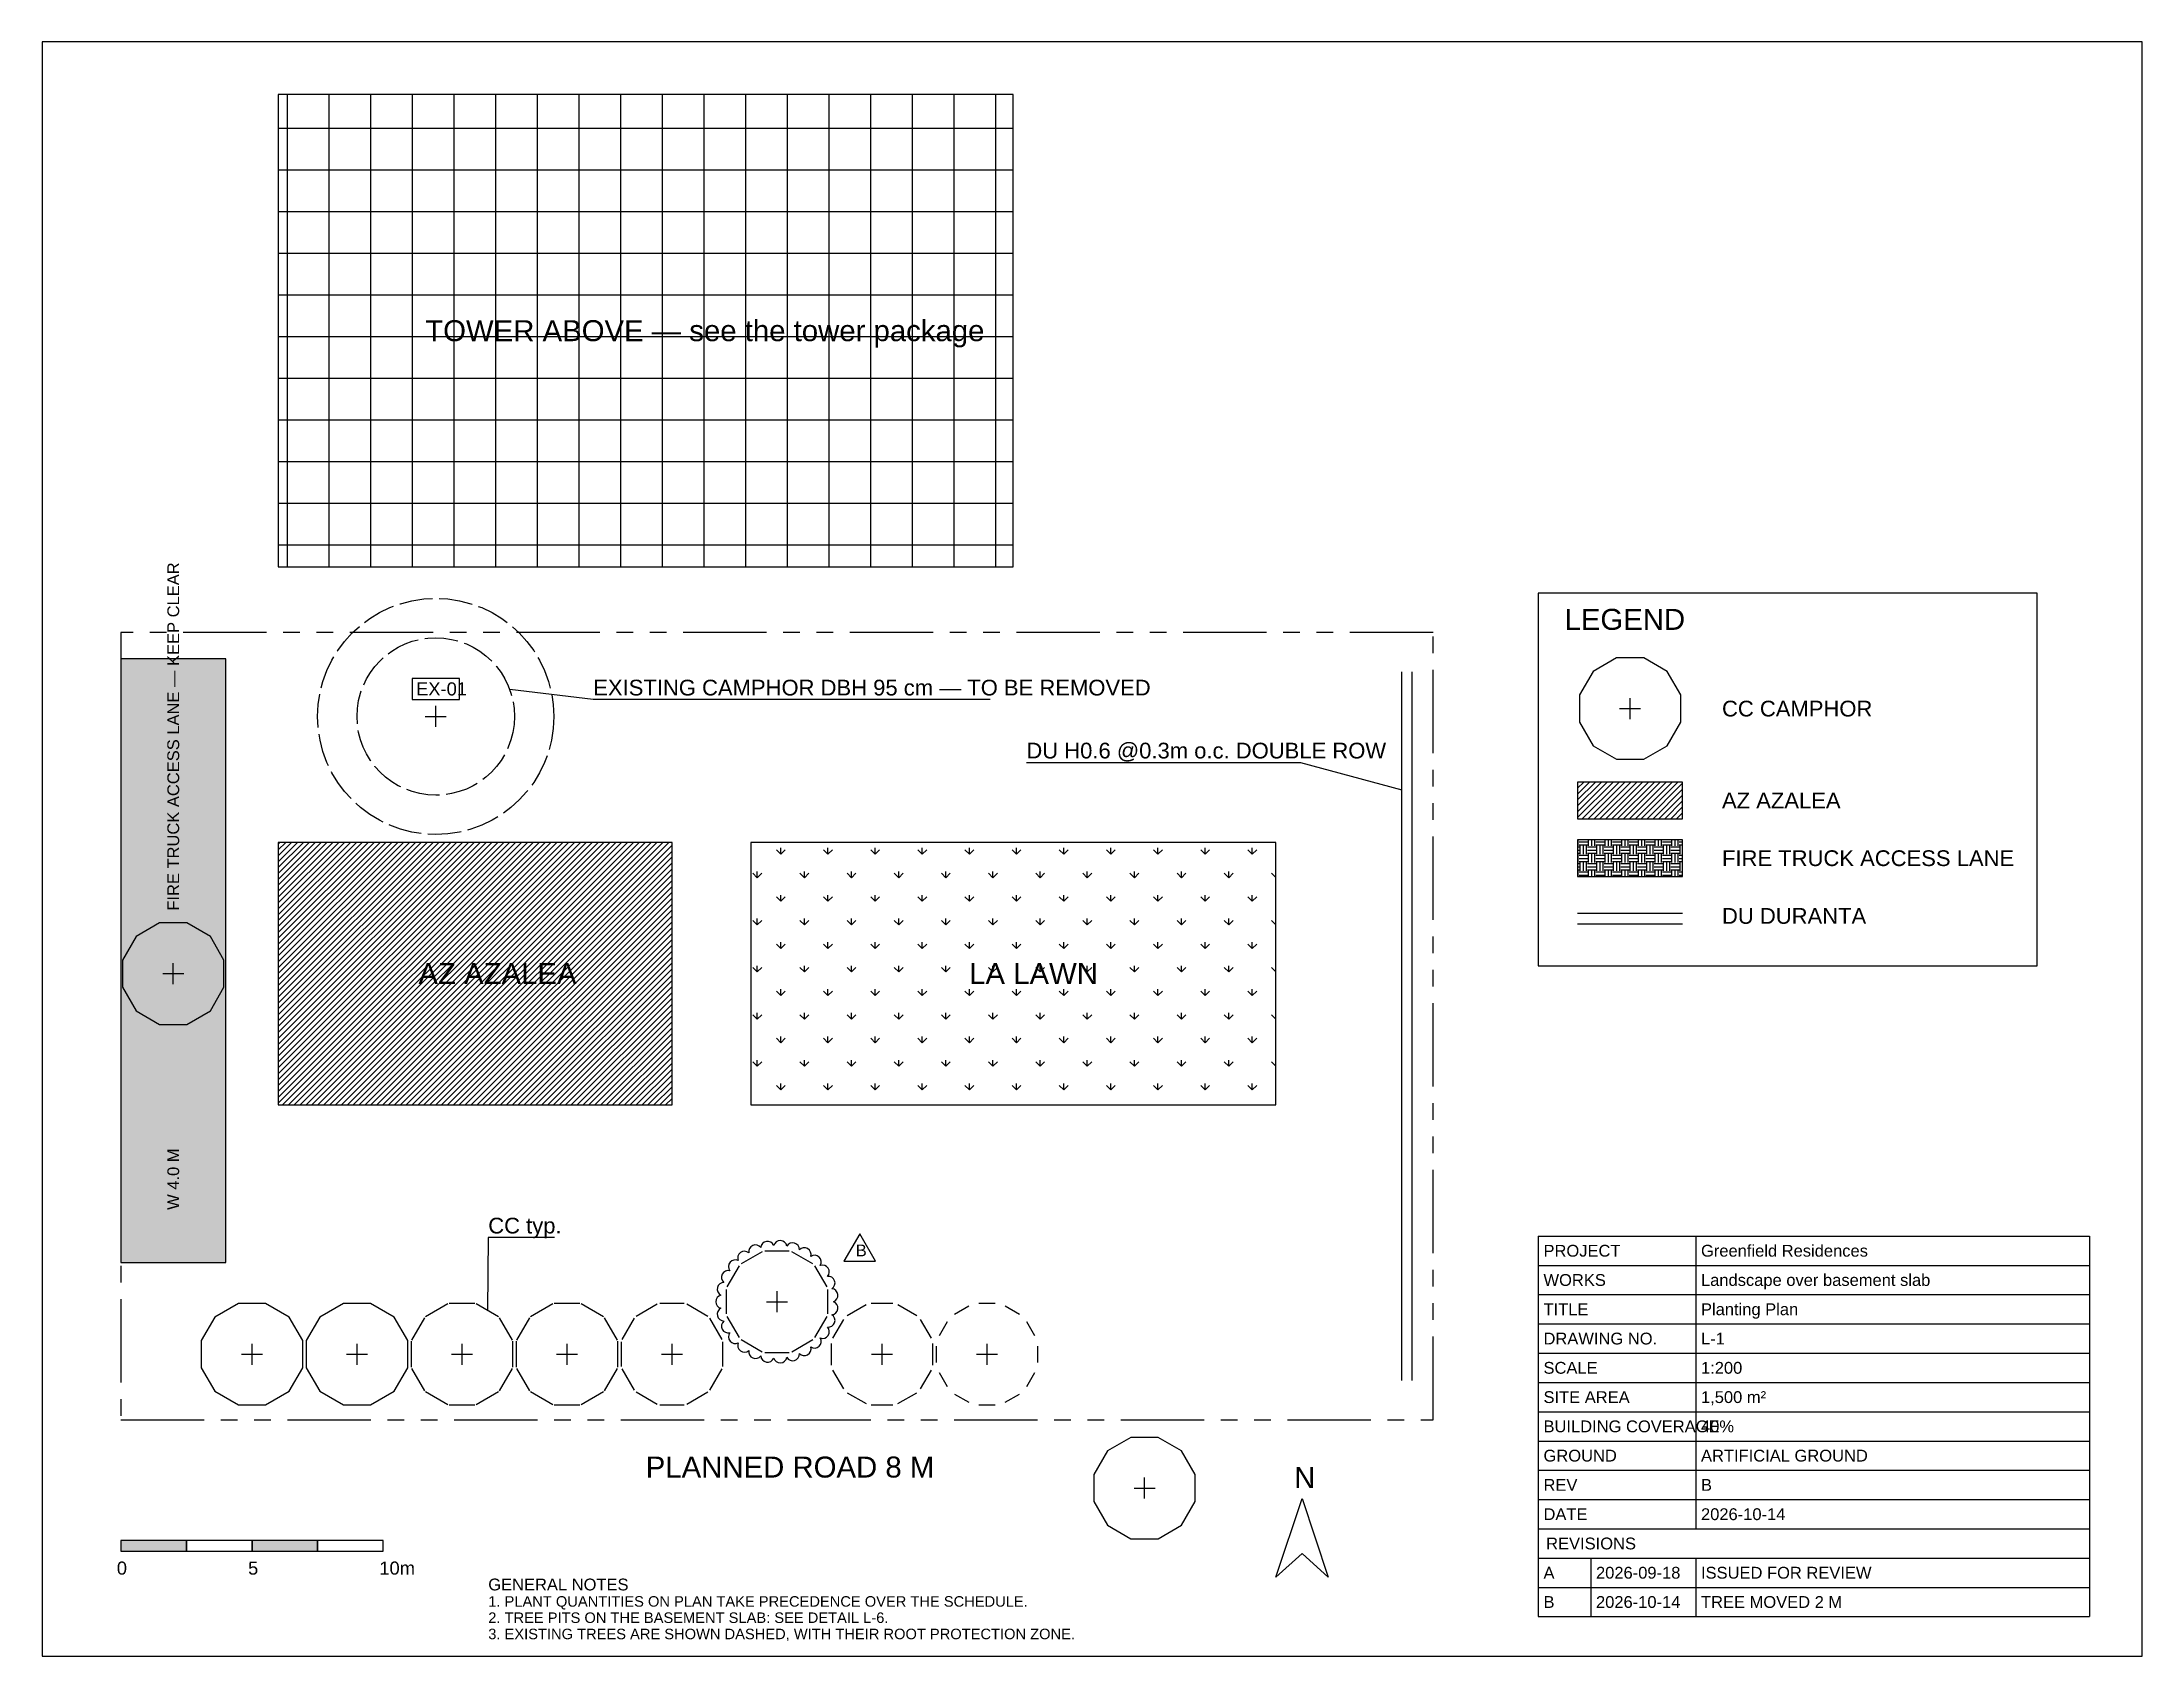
# Model space of a CAD drawing. Header units: metres. Extents: x -3 to 77, y -9 to 52.5.
import ezdxf

# ---------------------------------------------------------------- set-up
doc = ezdxf.new("R2010")
doc.units = ezdxf.units.M
doc.linetypes.add('DASHED', pattern=[1.524, 1.27, -0.254])
doc.linetypes.add('PHANTOM', pattern=[6.35, 3.175, -0.635, 0.635, -0.635, 0.635, -0.635])
for name, color, linetype in [('$00100', 7, 'Continuous'), ('1', 7, 'Continuous'), ('2', 7, 'Continuous'), ('A-BLDG', 7, 'Continuous'), ('EX-TREE', 7, 'Continuous'), ('FIRE', 7, 'Continuous'), ('FRAME', 7, 'Continuous'), ('HATCH', 7, 'Continuous'), ('HATCH1', 7, 'Continuous'), ('LEADER', 7, 'Continuous'), ('PLANT', 7, 'Continuous'), ('REVISION', 7, 'Continuous'), ('SITE', 7, 'Continuous'), ('TEXT', 7, 'Continuous'), ('tree', 7, 'Continuous'), ('TREES', 7, 'Continuous')]:
    doc.layers.add(name, color=color, linetype=linetype)
doc.styles.add('LABELS', font='arial.ttf')

msp = doc.modelspace()

# ---------------------------------------------------------------- hatches: boundary and pattern name
at = {"layer": 'A-BLDG'}
h = msp.add_hatch(dxfattribs=at)
h.set_pattern_fill('NET', scale=0.5)
h.paths.add_polyline_path([(6, 32.5), (34, 32.5), (34, 50.5), (6, 50.5)])
at = {"layer": 'FRAME'}
h = msp.add_hatch(color=7, dxfattribs=at)
h.dxf.hatch_style = 1
h.paths.add_polyline_path([(0, -5), (2.5, -5), (2.5, -4.6), (0, -4.6)])
h = msp.add_hatch(color=7, dxfattribs=at)
h.dxf.hatch_style = 1
h.paths.add_polyline_path([(5, -5), (7.5, -5), (7.5, -4.6), (5, -4.6)])
at = {"layer": 'HATCH'}
h = msp.add_hatch(dxfattribs=at)
h.set_pattern_fill('EARTH', scale=0.05)
h.paths.add_polyline_path([(0, 6), (4, 6), (4, 29), (0, 29)])
h = msp.add_hatch(dxfattribs=at)
h.set_pattern_fill('ANSI31', scale=0.05)
h.paths.add_polyline_path([(55.5, 22.9), (59.5, 22.9), (59.5, 24.3), (55.5, 24.3)])
h = msp.add_hatch(dxfattribs=at)
h.set_pattern_fill('ANSI31', scale=0.05)
h.paths.add_polyline_path([(6, 12), (21, 12), (21, 22), (6, 22)])
h = msp.add_hatch(dxfattribs=at)
h.set_pattern_fill('EARTH', scale=0.05)
h.paths.add_polyline_path([(55.5, 20.7), (59.5, 20.7), (59.5, 22.1), (55.5, 22.1)])
at = {"layer": 'HATCH1'}
h = msp.add_hatch(dxfattribs=at)
h.set_pattern_fill('GRASS', scale=0.05)
h.paths.add_polyline_path([(24, 12), (44, 12), (44, 22), (24, 22)])

# ---------------------------------------------------------------- linework, layer by layer
at = {"layer": '$00100'}
for p, q in [((25.466, 6.432), (24.534, 6.432)), ((26.369, 5.94), (25.562, 6.406)), ((5.518, 4.432), (4.482, 4.432)), ((12.46, 4.419), (11.608, 3.927)), ((16.46, 4.419), (15.608, 3.927)), ((20.438, 4.406), (19.631, 3.94)), ((30.325, 3.966), (29.607, 4.38)), ((33.311, 4.432), (32.689, 4.432)), ((7.586, 3.914), (7.068, 3.018)), ((10.932, 3.018), (10.414, 3.914)), ((15.573, 3.892), (15.081, 3.04)), ((6.932, 1.982), (6.932, 3.018)), ((19.068, 2.966), (19.068, 2.034)), ((24.534, 2.568), (25.466, 2.568)), ((25.562, 2.594), (26.369, 3.06)), ((27.068, 2.914), (27.068, 2.086)), ((15.081, 1.96), (15.573, 1.108)), ((30.466, 1.175), (30.88, 1.893)), ((34.518, 1.265), (34.828, 1.803)), ((9.518, 0.568), (10.414, 1.086)), ((15.608, 1.073), (16.46, 0.581)), ((21.562, 0.594), (22.369, 1.06)), ((27.675, 1.034), (28.393, 0.62)), ((33.697, 0.672), (34.235, 0.982)), ((32.689, 0.568), (33.311, 0.568))]:
    msp.add_line(p, q, dxfattribs=at)
at = {"layer": '1'}
for p, q in [((23.068, 4.966), (23.068, 4.034)), ((13.492, 4.432), (12.508, 4.432)), ((21.466, 4.432), (20.534, 4.432)), ((6.932, 3.018), (6.414, 3.914)), ((19.56, 3.869), (19.094, 3.062)), ((23.094, 3.938), (23.56, 3.131)), ((27.534, 3.825), (27.12, 3.107)), ((30.88, 3.107), (30.466, 3.825)), ((15.068, 2.992), (15.068, 2.008)), ((22.932, 2.034), (22.932, 2.966)), ((23.631, 3.06), (24.438, 2.594)), ((30.932, 2.086), (30.932, 2.914)), ((31.068, 2.811), (31.068, 2.189)), ((3.068, 1.982), (3.586, 1.086)), ((11.081, 1.96), (11.573, 1.108)), ((14.427, 1.108), (14.919, 1.96)), ((19.094, 1.938), (19.56, 1.131)), ((27.12, 1.893), (27.534, 1.175)), ((17.54, 0.581), (18.392, 1.073)), ((16.508, 0.568), (17.492, 0.568)), ((28.586, 0.568), (29.414, 0.568))]:
    msp.add_line(p, q, dxfattribs=at)
at = {"layer": '2'}
for p, q in [((48.8, 1.5), (48.8, 28.5)), ((49.2, 1.5), (49.2, 28.5))]:
    msp.add_line(p, q, dxfattribs=at)
at = {"layer": 'A-BLDG'}
msp.add_lwpolyline([(6, 32.5), (34, 32.5), (34, 50.5), (6, 50.5)], close=True, dxfattribs=at)
at = {"layer": 'EX-TREE'}
for p, q in [((12, 26.4), (12, 27.2)), ((11.6, 26.8), (12.4, 26.8))]:
    msp.add_line(p, q, dxfattribs=at)
msp.add_lwpolyline([(11.1, 27.45), (12.9, 27.45), (12.9, 28.25), (11.1, 28.25)], close=True, dxfattribs=at)
at = {"layer": 'EX-TREE', "linetype": 'DASHED'}
for radius in [4.5, 3]:
    msp.add_circle((12, 26.8), radius, dxfattribs=at)
at = {"layer": 'FIRE'}
msp.add_lwpolyline([(0, 6), (4, 6), (4, 29), (0, 29)], close=True, dxfattribs=at)
at = {"layer": 'FRAME'}
for p, q in [((54, 7), (75, 7)), ((54, 7), (54, 5.885)), ((60, 7), (60, 5.885)), ((75, 7), (75, 5.885)), ((54, 5.885), (75, 5.885)), ((54, 5.885), (54, 4.769)), ((60, 5.885), (60, 4.769)), ((75, 5.885), (75, 4.769)), ((54, 4.769), (75, 4.769)), ((54, 4.769), (54, 3.654)), ((60, 4.769), (60, 3.654)), ((75, 4.769), (75, 3.654)), ((54, 3.654), (75, 3.654)), ((54, 3.654), (54, 2.538)), ((60, 3.654), (60, 2.538)), ((75, 3.654), (75, 2.538)), ((54, 2.538), (75, 2.538)), ((54, 2.538), (54, 1.423)), ((60, 2.538), (60, 1.423)), ((75, 2.538), (75, 1.423)), ((54, 1.423), (75, 1.423)), ((54, 1.423), (54, 0.308)), ((60, 1.423), (60, 0.308)), ((75, 1.423), (75, 0.308)), ((54, 0.308), (75, 0.308)), ((54, 0.308), (54, -0.808)), ((60, 0.308), (60, -0.808)), ((75, 0.308), (75, -0.808)), ((54, -0.808), (75, -0.808)), ((54, -0.808), (54, -1.923)), ((60, -0.808), (60, -1.923)), ((75, -0.808), (75, -1.923)), ((54, -1.923), (75, -1.923)), ((54, -1.923), (54, -3.038)), ((60, -1.923), (60, -3.038)), ((75, -1.923), (75, -3.038)), ((54, -3.038), (75, -3.038)), ((54, -3.038), (54, -4.154)), ((60, -3.038), (60, -4.154)), ((75, -3.038), (75, -4.154)), ((54, -4.154), (75, -4.154)), ((54, -4.154), (75, -4.154)), ((54, -4.154), (54, -5.269)), ((75, -4.154), (75, -5.269)), ((54, -5.269), (75, -5.269)), ((54, -5.269), (54, -6.385)), ((56, -5.269), (56, -6.385)), ((60, -5.269), (60, -6.385)), ((75, -5.269), (75, -6.385)), ((54, -6.385), (75, -6.385)), ((54, -6.385), (54, -7.5)), ((56, -6.385), (56, -7.5)), ((60, -6.385), (60, -7.5)), ((75, -6.385), (75, -7.5)), ((54, -7.5), (75, -7.5))]:
    msp.add_line(p, q, dxfattribs=at)
for points in [[(-3, -9), (77, -9), (77, 52.5), (-3, 52.5)], [(54, 17.3), (73, 17.3), (73, 31.5), (54, 31.5)], [(55.5, 22.9), (59.5, 22.9), (59.5, 24.3), (55.5, 24.3)], [(55.5, 20.7), (59.5, 20.7), (59.5, 22.1), (55.5, 22.1)], [(44, -6), (45, -3), (46, -6), (45, -5.1)], [(0, -5), (2.5, -5), (2.5, -4.6), (0, -4.6)], [(2.5, -5), (5, -5), (5, -4.6), (2.5, -4.6)], [(5, -5), (7.5, -5), (7.5, -4.6), (5, -4.6)], [(7.5, -5), (10, -5), (10, -4.6), (7.5, -4.6)]]:
    msp.add_lwpolyline(points, close=True, dxfattribs=at)
at = {"layer": 'LEADER'}
for points in [[(33.12, 27.45), (18, 27.45), (14.819, 27.826)], [(34.5, 25.05), (44.94, 25.05), (48.8, 24)], [(16.52, 6.95), (14, 6.95), (13.966, 4.173)]]:
    msp.add_lwpolyline(points, dxfattribs=at)
at = {"layer": 'PLANT'}
for p, q in [((55.5, 19.3), (59.5, 19.3)), ((55.5, 18.9), (59.5, 18.9))]:
    msp.add_line(p, q, dxfattribs=at)
for points in [[(6, 12), (21, 12), (21, 22), (6, 22)], [(24, 12), (44, 12), (44, 22), (24, 22)]]:
    msp.add_lwpolyline(points, close=True, dxfattribs=at)
at = {"layer": 'REVISION'}
msp.add_lwpolyline([(27.15, 4.5, 0.8), (27.092, 4.996, 0.8), (26.921, 5.465, 0.8), (26.647, 5.882, 0.8), (26.284, 6.225, 0.8), (25.852, 6.474, 0.8), (25.373, 6.617, 0.8), (24.875, 6.646, 0.8), (24.383, 6.56, 0.8), (23.925, 6.362, 0.8), (23.525, 6.064, 0.8), (23.204, 5.681, 0.8), (22.98, 5.235, 0.8), (22.865, 4.75, 0.8), (22.865, 4.25, 0.8), (22.98, 3.765, 0.8), (23.204, 3.319, 0.8), (23.525, 2.936, 0.8), (23.925, 2.638, 0.8), (24.383, 2.44, 0.8), (24.875, 2.354, 0.8), (25.373, 2.383, 0.8), (25.852, 2.526, 0.8), (26.284, 2.775, 0.8), (26.647, 3.118, 0.8), (26.921, 3.535, 0.8), (27.092, 4.004, 0.8)], format="xyb", close=True, dxfattribs=at)
msp.add_lwpolyline([(27.55, 6.05), (28.75, 6.05), (28.15, 7.09)], close=True, dxfattribs=at)
at = {"layer": 'SITE', "linetype": 'PHANTOM'}
msp.add_lwpolyline([(0, 0), (50, 0), (50, 30), (0, 30)], close=True, dxfattribs=at)
at = {"layer": 'tree'}
for p, q in [((26.906, 5.062), (26.44, 5.869)), ((6.414, 3.914), (5.518, 4.432)), ((9.518, 4.432), (8.482, 4.432)), ((14.392, 3.927), (13.54, 4.419)), ((17.492, 4.432), (16.508, 4.432)), ((11.573, 3.892), (11.081, 3.04)), ((22.906, 3.062), (22.44, 3.869)), ((31.482, 3.735), (31.172, 3.197)), ((34.828, 3.197), (34.518, 3.735)), ((10.932, 1.982), (10.932, 3.018)), ((18.932, 2.008), (18.932, 2.992)), ((18.427, 1.108), (18.919, 1.96)), ((22.44, 1.131), (22.906, 1.938)), ((31.172, 1.803), (31.482, 1.265)), ((7.586, 1.086), (8.482, 0.568)), ((11.608, 1.073), (12.46, 0.581)), ((13.54, 0.581), (14.392, 1.073)), ((31.765, 0.982), (32.303, 0.672)), ((4.482, 0.568), (5.518, 0.568))]:
    msp.add_line(p, q, dxfattribs=at)
at = {"layer": 'TREES'}
for p, q in [((57.5, 26.7), (57.5, 27.5)), ((57.1, 27.1), (57.9, 27.1)), ((1.6, 17), (2.4, 17)), ((2, 16.6), (2, 17.4)), ((24.438, 6.406), (23.631, 5.94)), ((23.56, 5.869), (23.094, 5.062)), ((25, 4.1), (25, 4.9)), ((26.932, 4.034), (26.932, 4.966)), ((4.482, 4.432), (3.586, 3.914)), ((8.482, 4.432), (7.586, 3.914)), ((10.414, 3.914), (9.518, 4.432)), ((18.392, 3.927), (17.54, 4.419)), ((22.369, 3.94), (21.562, 4.406)), ((24.6, 4.5), (25.4, 4.5)), ((28.393, 4.38), (27.675, 3.966)), ((29.414, 4.432), (28.586, 4.432)), ((32.303, 4.328), (31.765, 4.018)), ((34.235, 4.018), (33.697, 4.328)), ((3.586, 3.914), (3.068, 3.018)), ((14.919, 3.04), (14.427, 3.892)), ((18.919, 3.04), (18.427, 3.892)), ((26.44, 3.131), (26.906, 3.938)), ((3.068, 3.018), (3.068, 1.982)), ((4.6, 2.5), (5.4, 2.5)), ((5, 2.1), (5, 2.9)), ((7.068, 3.018), (7.068, 1.982)), ((8.6, 2.5), (9.4, 2.5)), ((9, 2.1), (9, 2.9)), ((11.068, 2.992), (11.068, 2.008)), ((12.6, 2.5), (13.4, 2.5)), ((13, 2.1), (13, 2.9)), ((14.932, 2.008), (14.932, 2.992)), ((16.6, 2.5), (17.4, 2.5)), ((17, 2.1), (17, 2.9)), ((20.6, 2.5), (21.4, 2.5)), ((21, 2.1), (21, 2.9)), ((28.6, 2.5), (29.4, 2.5)), ((29, 2.1), (29, 2.9)), ((32.6, 2.5), (33.4, 2.5)), ((33, 2.1), (33, 2.9)), ((34.932, 2.189), (34.932, 2.811)), ((6.414, 1.086), (6.932, 1.982)), ((7.068, 1.982), (7.586, 1.086)), ((10.414, 1.086), (10.932, 1.982)), ((3.586, 1.086), (4.482, 0.568)), ((5.518, 0.568), (6.414, 1.086)), ((19.631, 1.06), (20.438, 0.594)), ((29.607, 0.62), (30.325, 1.034)), ((8.482, 0.568), (9.518, 0.568)), ((12.508, 0.568), (13.492, 0.568)), ((20.534, 0.568), (21.466, 0.568)), ((39, -3), (39, -2.2)), ((38.6, -2.6), (39.4, -2.6))]:
    msp.add_line(p, q, dxfattribs=at)
for points in [[(59.432, 27.618), (58.914, 28.514), (58.018, 29.032), (56.982, 29.032), (56.086, 28.514), (55.568, 27.618), (55.568, 26.582), (56.086, 25.686), (56.982, 25.168), (58.018, 25.168), (58.914, 25.686), (59.432, 26.582)], [(3.932, 17.518), (3.414, 18.414), (2.518, 18.932), (1.482, 18.932), (0.586, 18.414), (0.068, 17.518), (0.068, 16.482), (0.586, 15.586), (1.482, 15.068), (2.518, 15.068), (3.414, 15.586), (3.932, 16.482)], [(40.932, -2.082), (40.414, -1.186), (39.518, -0.668), (38.482, -0.668), (37.586, -1.186), (37.068, -2.082), (37.068, -3.118), (37.586, -4.014), (38.482, -4.532), (39.518, -4.532), (40.414, -4.014), (40.932, -3.118)]]:
    msp.add_lwpolyline(points, close=True, dxfattribs=at)

# ---------------------------------------------------------------- texts
at = {"layer": 'FRAME', "style": 'LABELS'}
for s, height, p in [('N', 0.8, (44.7, -2.6)), ('0', 0.5, (-0.15, -5.9)), ('5', 0.5, (4.85, -5.9)), ('10m', 0.5, (9.85, -5.9))]:
    msp.add_text(s, height=height, dxfattribs=at).set_placement(p)
at = {"layer": 'TEXT', "style": 'LABELS'}
for s, height, p in [('TOWER ABOVE — see the tower package', 0.8, (11.6, 41.1)), ('LEGEND', 0.8, (55, 30.1)), ('EX-01', 0.5, (11.25, 27.6)), ('EXISTING CAMPHOR DBH 95 cm — TO BE REMOVED', 0.6, (18, 27.6)), ('CC CAMPHOR', 0.6, (61, 26.8)), ('DU H0.6 @0.3m o.c. DOUBLE ROW', 0.6, (34.5, 25.2)), ('AZ AZALEA', 0.6, (61, 23.3)), ('FIRE TRUCK ACCESS LANE', 0.6, (61, 21.1)), ('DU DURANTA', 0.6, (61, 18.9)), ('AZ AZALEA', 0.8, (11.34, 16.6)), ('LA LAWN', 0.8, (32.32, 16.6)), ('CC typ.', 0.6, (14, 7.1)), ('B', 0.45, (28, 6.23)), ('PROJECT', 0.45, (54.2, 6.217)), ('Greenfield Residences', 0.45, (60.2, 6.217)), ('WORKS', 0.45, (54.2, 5.102)), ('Landscape over basement slab', 0.45, (60.2, 5.102)), ('TITLE', 0.45, (54.2, 3.987)), ('Planting Plan', 0.45, (60.2, 3.987)), ('DRAWING NO.', 0.45, (54.2, 2.871)), ('L-1', 0.45, (60.2, 2.871)), ('SCALE', 0.45, (54.2, 1.756)), ('1:200', 0.45, (60.2, 1.756)), ('SITE AREA', 0.45, (54.2, 0.64)), ('1,500 m²', 0.45, (60.2, 0.64)), ('BUILDING COVERAGE', 0.45, (54.2, -0.475)), ('40%', 0.45, (60.2, -0.475)), ('PLANNED ROAD 8 M', 0.8, (20, -2.2)), ('GROUND', 0.45, (54.2, -1.59)), ('ARTIFICIAL GROUND', 0.45, (60.2, -1.59)), ('REV', 0.45, (54.2, -2.706)), ('B', 0.45, (60.2, -2.706)), ('DATE', 0.45, (54.2, -3.821)), ('2026-10-14', 0.45, (60.2, -3.821)), ('REVISIONS', 0.45, (54.3, -4.937)), ('2026-09-18', 0.45, (56.2, -6.052)), ('ISSUED FOR REVIEW', 0.45, (60.2, -6.052)), ('GENERAL NOTES', 0.45, (14, -6.5)), ('A', 0.45, (54.2, -6.052)), ('1. PLANT QUANTITIES ON PLAN TAKE PRECEDENCE OVER THE SCHEDULE.', 0.4, (14, -7.12)), ('B', 0.45, (54.2, -7.167)), ('2026-10-14', 0.45, (56.2, -7.167)), ('TREE MOVED 2 M', 0.45, (60.2, -7.167)), ('3. EXISTING TREES ARE SHOWN DASHED, WITH THEIR ROOT PROTECTION ZONE.', 0.4, (14, -8.36)), ('2. TREE PITS ON THE BASEMENT SLAB: SEE DETAIL L-6.', 0.4, (14, -7.74))]:
    msp.add_text(s, height=height, dxfattribs=at).set_placement(p)
for s, p in [('FIRE TRUCK ACCESS LANE — KEEP CLEAR', (2.225, 19.4)), ('W 4.0 M', (2.225, 8))]:
    msp.add_text(s, height=0.45, rotation=90, dxfattribs=at).set_placement(p)

doc.saveas('drawing.dxf')
